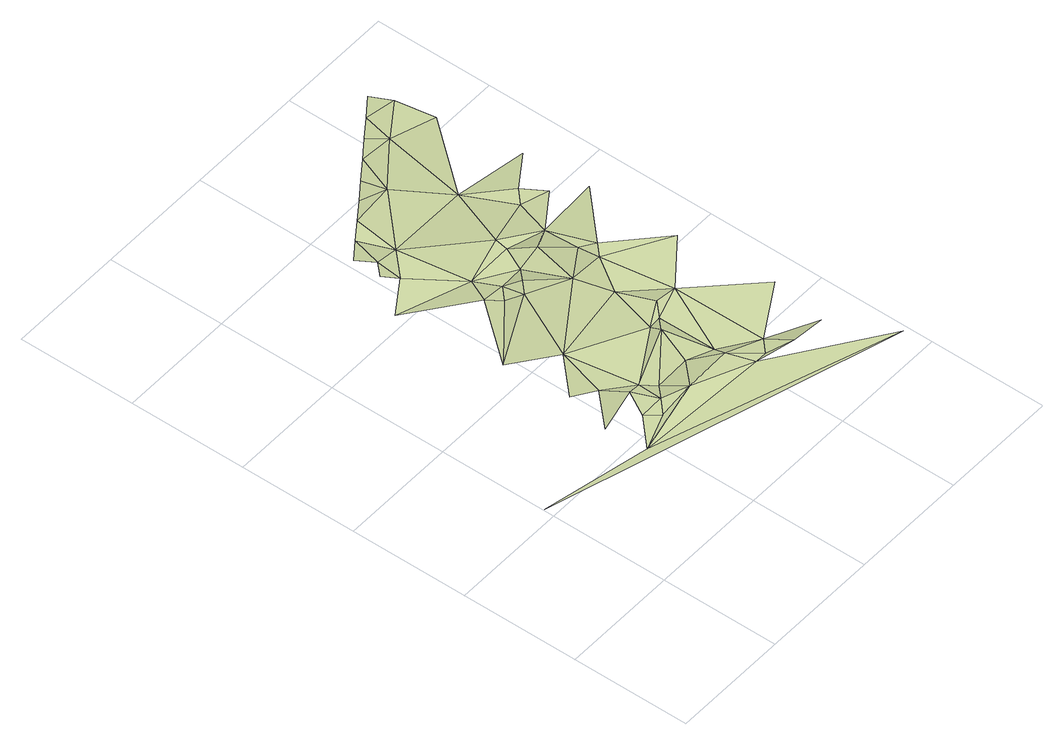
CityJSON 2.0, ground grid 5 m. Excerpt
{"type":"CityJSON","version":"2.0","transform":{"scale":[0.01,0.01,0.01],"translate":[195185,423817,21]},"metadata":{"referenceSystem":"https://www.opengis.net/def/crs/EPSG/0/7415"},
"CityObjects":{
"landuse1":{"type":"LandUse","attributes":{"3df_class":"Terrain","bgt_fysiekvoorkomen":"erf","bgt_status":"bestaand","identificatienamespace":"NL.IMGeo","onbegroeidterreindeeloptalud":"false","relatievehoogteligging":0,"aantal_punten":0},"geometry":[{"type":"MultiSurface","lod":"1","boundaries":[[[0,1,2]],[[3,4,5]],[[6,0,7]],[[8,1,0]],[[9,2,1]],[[9,5,2]],[[10,11,3]],[[5,12,3]],[[9,12,5]],[[8,9,1]],[[12,10,3]],[[13,12,9]],[[8,13,9]],[[14,8,0]],[[15,16,10]],[[13,8,17]],[[13,18,12]],[[12,19,10]],[[20,21,16]],[[16,15,20]],[[17,8,22]],[[18,13,17]],[[23,24,25]],[[21,23,25]],[[12,18,19]],[[8,14,22]],[[26,24,27]],[[6,14,0]],[[28,17,22]],[[10,29,15]],[[17,28,18]],[[19,30,10]],[[27,31,32]],[[33,27,24]],[[20,34,21]],[[21,34,23]],[[24,23,33]],[[20,15,34]],[[30,29,10]],[[35,22,14]],[[33,31,27]],[[36,18,28]],[[28,22,37]],[[18,36,19]],[[38,34,15]],[[22,35,37]],[[35,14,39]],[[40,23,34]],[[15,29,38]],[[36,41,19]],[[31,33,42]],[[34,38,40]],[[30,19,41]],[[35,39,37]],[[43,33,23]],[[28,44,36]],[[40,38,29]],[[44,28,37]],[[45,23,40]],[[36,44,41]],[[43,23,45]],[[46,40,29]],[[44,30,41]],[[47,42,33]],[[48,29,30]],[[39,49,37]],[[45,40,46]],[[30,44,48]],[[46,29,50]],[[42,47,51]],[[52,33,43]],[[50,29,48]],[[37,53,44]],[[47,33,52]],[[54,43,45]],[[45,46,54]],[[47,55,51]],[[54,46,50]],[[50,48,56]],[[57,48,44]],[[50,56,54]],[[58,43,54]],[[52,43,58]],[[47,59,55]],[[48,57,56]],[[52,60,47]],[[54,56,61]],[[47,60,59]],[[58,54,62]],[[63,52,58]],[[62,63,58]],[[60,64,59]],[[65,52,63]],[[52,66,60]],[[64,60,67]],[[68,67,60]],[[66,68,60]],[[69,67,68]]]}]}
},
"vertices":[
[456,444,41],[606,494,59],[556,544,64],[556,744,62],[406,594,85],[606,644,78],[1455,94,60],[6,544,30],[756,494,86],[656,544,71],[606,944,73],[456,794,77],[656,644,74],[706,594,61],[1005,394,74],[756,1241,63],[456,1094,44],[856,594,68],[906,744,87],[906,794,66],[706,1291,39],[656,1341,52],[956,494,90],[706,1441,39],[556,1641,45],[406,1541,45],[506,1691,64],[556,1741,61],[956,544,76],[906,1144,86],[956,994,76],[598,1877,48],[517,1819,53],[656,1741,45],[756,1341,40],[1055,394,74],[956,794,73],[1105,444,74],[806,1291,63],[1155,344,95],[856,1341,46],[1005,844,87],[680,1935,47],[906,1491,57],[1105,844,71],[906,1441,44],[956,1341,77],[856,1941,61],[1055,1144,76],[1305,344,75],[1055,1241,61],[762,1992,44],[1005,1741,42],[1355,594,65],[1055,1391,51],[843,2050,43],[1105,1194,75],[1305,994,82],[1105,1541,41],[925,2108,48],[1055,2091,58],[1305,1391,70],[1205,1491,64],[1155,1591,53],[1007,2166,51],[1305,1691,43],[1255,2041,39],[1089,2224,52],[1205,2191,69],[1170,2282,57]
]}
